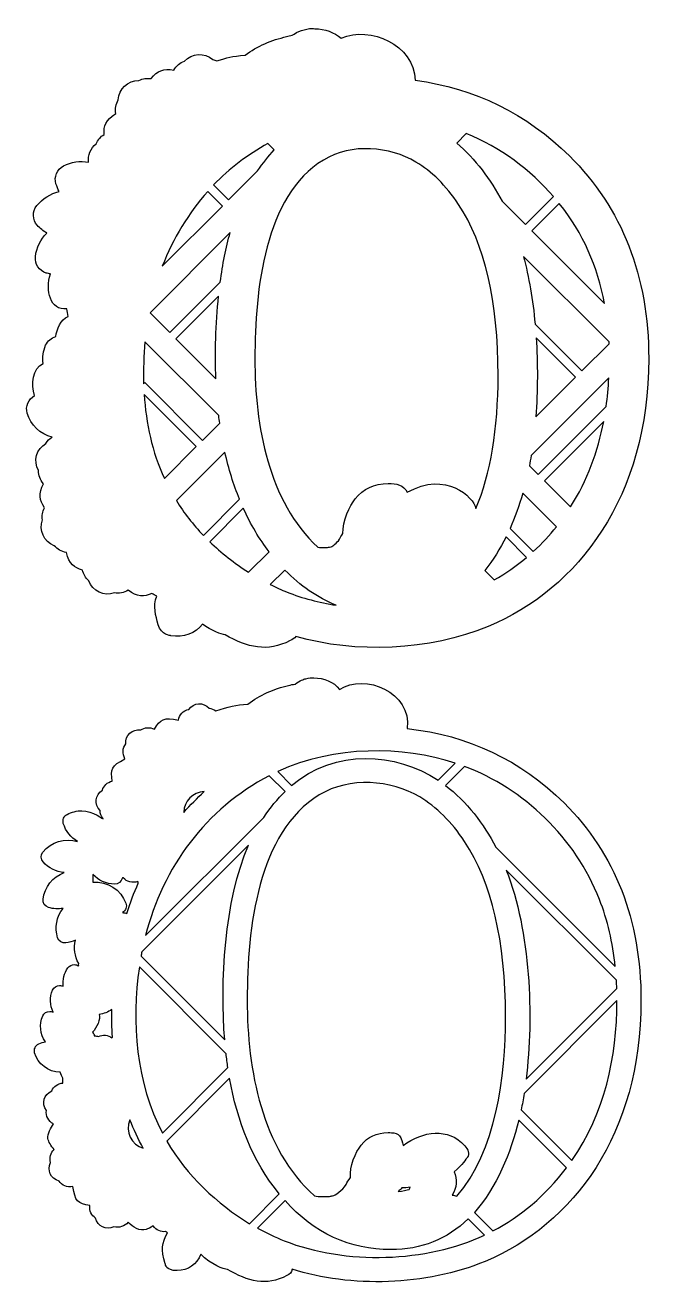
# Model space of a CAD drawing. Header units: millimetres. Extents: x -471 to 1551, y -2688 to 316.
# Drawn here: x -113.4 to 16.8, y -1457 to -1193.4 of the extents above; entities that cross this region are included whole.
import ezdxf

# ---------------------------------------------------------------- set-up
doc = ezdxf.new("R2010")
doc.units = ezdxf.units.MM
doc.header["$MEASUREMENT"] = 0
doc.layers.add('Layer 1', color=7, linetype='Continuous')

msp = doc.modelspace()

# ---------------------------------------------------------------- linework, layer by layer
at = {"layer": 'Layer 1', "color": 250}
for points, knots in [([(0.2059, -1220.7289), (-8.7324, -1211.8827), (-19.5506, -1206.5565), (-31.9722, -1204.9163), (-31.9722, -1204.9163), (-32.2671, -1197.4707), (-41.3529, -1193.4347), (-47.4346, -1196.1622), (-47.4346, -1196.1622), (-48.8537, -1194.909), (-50.8257, -1194.1903), (-52.9451, -1194.1534), (-52.9451, -1194.1534), (-53.1478, -1194.1165), (-53.3505, -1194.0981), (-53.5532, -1194.0981), (-53.5532, -1194.0981), (-54.1798, -1194.0981), (-55.046, -1194.3192), (-55.7279, -1194.5219), (-55.7279, -1194.5219), (-56.3914, -1194.7062), (-57.1839, -1195.2038), (-57.6446, -1195.5355), (-57.6446, -1195.5355), (-58.0869, -1195.6092), (-58.474, -1195.683), (-58.8426, -1195.812), (-58.8426, -1195.812), (-61.9387, -1196.4939), (-64.9244, -1197.8209), (-67.5045, -1199.6638), (-67.5045, -1199.6638), (-70.2873, -1199.9218), (-71.2457, -1200.2167), (-73.402, -1200.8802), (-73.402, -1200.8802), (-73.6784, -1200.7512), (-73.9549, -1200.659), (-74.2498, -1200.5853), (-74.2498, -1200.5853), (-76.019, -1199.0741), (-78.5807, -1199.2216), (-80.1656, -1200.9355), (-80.1656, -1200.9355), (-81.0687, -1201.2488), (-81.8612, -1201.8754), (-82.3957, -1202.7784), (-82.3957, -1202.7784), (-84.5151, -1202.4836), (-85.8051, -1202.8706), (-87.0952, -1204.5661), (-87.0952, -1204.5661), (-87.9798, -1204.4371), (-88.8645, -1204.5846), (-89.6385, -1204.9716), (-89.6385, -1204.9716), (-92.0159, -1204.9531), (-93.8405, -1206.7593), (-93.9511, -1209.0261), (-93.9511, -1209.0261), (-94.4671, -1209.8922), (-94.633, -1210.9059), (-94.4856, -1211.8826), (-94.4856, -1211.8826), (-96.6787, -1213.2649), (-97.0104, -1214.5181), (-96.8998, -1216.2321), (-96.8998, -1216.2321), (-97.6923, -1216.7112), (-98.2636, -1217.3931), (-98.5954, -1218.1856), (-98.5954, -1218.1856), (-99.7565, -1219.1439), (-100.3278, -1220.5815), (-100.1435, -1222.0374), (-100.1435, -1222.0374), (-101.9127, -1221.6319), (-103.8478, -1222.0006), (-105.3775, -1222.793), (-105.3775, -1222.793), (-106.7597, -1223.5118), (-107.4232, -1225.0967), (-106.9624, -1226.5711), (-106.9624, -1226.5711), (-106.7781, -1227.1241), (-106.557, -1227.6769), (-106.2805, -1228.1745), (-106.2805, -1228.1745), (-108.1234, -1228.58), (-109.7637, -1229.6121), (-110.9801, -1231.1048), (-110.9801, -1231.1048), (-111.9384, -1232.3212), (-111.9015, -1234.0352), (-110.8695, -1235.1963), (-110.8695, -1235.1963), (-110.2982, -1235.8413), (-109.6347, -1236.3942), (-108.8975, -1236.8365), (-108.8975, -1236.8365), (-110.1876, -1238.1266), (-111.0354, -1239.859), (-111.2565, -1241.7572), (-111.2565, -1241.7572), (-111.4408, -1243.3053), (-110.4825, -1244.7429), (-108.9897, -1245.1667), (-108.9897, -1245.1667), (-108.6948, -1245.2589), (-108.4184, -1245.3142), (-108.1235, -1245.3694), (-108.1235, -1245.3694), (-109.2293, -1248.742), (-108.2157, -1253.1098), (-104.6772, -1252.6307), (-104.6772, -1252.6307), (-104.6403, -1253.1652), (-104.5482, -1253.6996), (-104.4007, -1254.2156), (-104.4007, -1254.2156), (-105.9673, -1254.8606), (-106.7966, -1256.9248), (-107.0177, -1258.436), (-107.0177, -1258.436), (-107.9577, -1258.6756), (-108.7317, -1259.3391), (-109.1371, -1260.2606), (-109.1371, -1260.2606), (-109.6531, -1261.4585), (-109.8191, -1262.767), (-109.6531, -1264.0387), (-109.6531, -1264.0387), (-111.8279, -1265.0708), (-112.1965, -1268.4803), (-111.4224, -1270.7655), (-111.4224, -1270.7655), (-112.7309, -1271.4658), (-113.3759, -1272.9955), (-112.9705, -1274.433), (-112.9705, -1274.433), (-112.2517, -1276.9394), (-110.2429, -1278.8192), (-107.7733, -1279.409), (-107.7733, -1279.409), (-108.3078, -1279.7592), (-108.7316, -1280.2015), (-109.0634, -1280.736), (-109.0634, -1280.736), (-111.0353, -1281.9339), (-111.7357, -1284.3666), (-110.6299, -1286.4307), (-110.6299, -1286.4307), (-110.6115, -1287.389), (-110.2798, -1288.3289), (-109.5794, -1289.1582), (-109.5794, -1289.1582), (-110.6115, -1291.2593), (-110.4641, -1292.5677), (-109.3768, -1294.1711), (-109.3768, -1294.1711), (-109.8006, -1294.9821), (-109.9297, -1295.8667), (-109.8006, -1296.7144), (-109.8006, -1296.7144), (-110.5562, -1298.8892), (-109.5241, -1301.2297), (-107.331, -1302.0959), (-107.331, -1302.0959), (-106.7044, -1302.833), (-105.8198, -1303.3491), (-104.7877, -1303.4965), (-104.7877, -1303.4965), (-104.198, -1305.9477), (-103.1475, -1306.7217), (-101.4335, -1307.1824), (-101.4335, -1307.1824), (-101.2308, -1308.0671), (-100.7701, -1308.8411), (-100.1251, -1309.4125), (-100.1251, -1309.4125), (-99.2772, -1311.6238), (-96.955, -1312.7296), (-94.7434, -1311.974), (-94.7434, -1311.974), (-93.8035, -1312.1214), (-92.8267, -1311.9555), (-91.9237, -1311.421), (-91.9237, -1311.421), (-89.9886, -1312.8217), (-88.5327, -1312.8217), (-86.9477, -1312.066), (-86.9477, -1312.066), (-86.6344, -1312.3057), (-86.3027, -1312.4899), (-85.9341, -1312.619), (-85.9341, -1312.619), (-86.745, -1314.8121), (-86.1552, -1316.6551), (-85.6392, -1318.627), (-85.6392, -1318.627), (-85.0126, -1320.728), (-83.0222, -1320.8754), (-82.9854, -1320.8939), (-82.9854, -1320.8939), (-80.2946, -1321.373), (-77.8803, -1320.3963), (-76.3507, -1318.4612), (-76.3507, -1318.4612), (-74.5261, -1319.8249), (-72.4436, -1320.6359), (-71.6511, -1320.7464), (-71.6511, -1320.7464), (-67.0253, -1323.3266), (-62.8786, -1324.4139), (-58.1053, -1321.9259), (-58.1053, -1321.9259), (-57.6262, -1321.7416), (-57.2023, -1321.4467), (-56.8706, -1321.0597), (-56.8706, -1321.0597), (-44.5412, -1324.6351), (-28.9681, -1324.0637), (-16.7677, -1318.9772), (-16.7677, -1318.9772), (2.0305, -1311.163), (16.7557, -1291.8488), (16.7557, -1263.0433), (16.7557, -1263.0433), (16.7557, -1245.8485), (11.19, -1231.6024), (0.2059, -1220.7289)], [0, 0, 0, 0, 0.01694915, 0.01694915, 0.01694915, 0.01694915, 0.03389831, 0.03389831, 0.03389831, 0.03389831, 0.05084746, 0.05084746, 0.05084746, 0.05084746, 0.06779661, 0.06779661, 0.06779661, 0.06779661, 0.08474576, 0.08474576, 0.08474576, 0.08474576, 0.10169492, 0.10169492, 0.10169492, 0.10169492, 0.11864407, 0.11864407, 0.11864407, 0.11864407, 0.13559322, 0.13559322, 0.13559322, 0.13559322, 0.15254237, 0.15254237, 0.15254237, 0.15254237, 0.16949153, 0.16949153, 0.16949153, 0.16949153, 0.18644068, 0.18644068, 0.18644068, 0.18644068, 0.20338983, 0.20338983, 0.20338983, 0.20338983, 0.22033898, 0.22033898, 0.22033898, 0.22033898, 0.23728814, 0.23728814, 0.23728814, 0.23728814, 0.25423729, 0.25423729, 0.25423729, 0.25423729, 0.27118644, 0.27118644, 0.27118644, 0.27118644, 0.28813559, 0.28813559, 0.28813559, 0.28813559, 0.30508475, 0.30508475, 0.30508475, 0.30508475, 0.3220339, 0.3220339, 0.3220339, 0.3220339, 0.33898305, 0.33898305, 0.33898305, 0.33898305, 0.3559322, 0.3559322, 0.3559322, 0.3559322, 0.37288136, 0.37288136, 0.37288136, 0.37288136, 0.38983051, 0.38983051, 0.38983051, 0.38983051, 0.40677966, 0.40677966, 0.40677966, 0.40677966, 0.42372881, 0.42372881, 0.42372881, 0.42372881, 0.44067797, 0.44067797, 0.44067797, 0.44067797, 0.45762712, 0.45762712, 0.45762712, 0.45762712, 0.47457627, 0.47457627, 0.47457627, 0.47457627, 0.49152542, 0.49152542, 0.49152542, 0.49152542, 0.50847458, 0.50847458, 0.50847458, 0.50847458, 0.52542373, 0.52542373, 0.52542373, 0.52542373, 0.54237288, 0.54237288, 0.54237288, 0.54237288, 0.55932203, 0.55932203, 0.55932203, 0.55932203, 0.57627119, 0.57627119, 0.57627119, 0.57627119, 0.59322034, 0.59322034, 0.59322034, 0.59322034, 0.61016949, 0.61016949, 0.61016949, 0.61016949, 0.62711864, 0.62711864, 0.62711864, 0.62711864, 0.6440678, 0.6440678, 0.6440678, 0.6440678, 0.66101695, 0.66101695, 0.66101695, 0.66101695, 0.6779661, 0.6779661, 0.6779661, 0.6779661, 0.69491525, 0.69491525, 0.69491525, 0.69491525, 0.71186441, 0.71186441, 0.71186441, 0.71186441, 0.72881356, 0.72881356, 0.72881356, 0.72881356, 0.74576271, 0.74576271, 0.74576271, 0.74576271, 0.76271186, 0.76271186, 0.76271186, 0.76271186, 0.77966102, 0.77966102, 0.77966102, 0.77966102, 0.79661017, 0.79661017, 0.79661017, 0.79661017, 0.81355932, 0.81355932, 0.81355932, 0.81355932, 0.83050847, 0.83050847, 0.83050847, 0.83050847, 0.84745763, 0.84745763, 0.84745763, 0.84745763, 0.86440678, 0.86440678, 0.86440678, 0.86440678, 0.88135593, 0.88135593, 0.88135593, 0.88135593, 0.89830508, 0.89830508, 0.89830508, 0.89830508, 0.91525424, 0.91525424, 0.91525424, 0.91525424, 0.93220339, 0.93220339, 0.93220339, 0.93220339, 0.94915254, 0.94915254, 0.94915254, 0.94915254, 0.96610169, 0.96610169, 0.96610169, 0.96610169, 1, 1, 1, 1]), ([(-21.3383, -1216.0662), (-14.2245, -1218.9228), (-7.9215, -1223.6408), (-3.0929, -1229.225), (-3.0929, -1229.225), (-3.0929, -1229.225), (-8.9351, -1235.0672), (-8.9351, -1235.0672), (-8.9351, -1235.0672), (-8.9351, -1235.0672), (-13.8559, -1230.1465), (-13.8559, -1230.1465), (-13.8559, -1230.1465), (-16.2149, -1225.668), (-19.4769, -1221.3371), (-23.3102, -1218.0566), (-23.3102, -1218.0566), (-23.3102, -1218.0566), (-21.3383, -1216.0662), (-21.3383, -1216.0662)], [0, 0, 0, 0, 0.16666667, 0.16666667, 0.16666667, 0.16666667, 0.33333333, 0.33333333, 0.33333333, 0.33333333, 0.5, 0.5, 0.5, 0.5, 0.66666667, 0.66666667, 0.66666667, 0.66666667, 1, 1, 1, 1]), ([(-62.7312, -1218.1303), (-62.7312, -1218.1303), (-61.4043, -1219.4572), (-61.4043, -1219.4572), (-61.4043, -1219.4572), (-62.6207, -1220.7657), (-63.7817, -1222.2401), (-64.8691, -1223.8435), (-64.8691, -1223.8435), (-64.8691, -1223.8435), (-70.9324, -1229.9068), (-70.9324, -1229.9068), (-70.9324, -1229.9068), (-70.9324, -1229.9068), (-74.0654, -1226.7738), (-74.0654, -1226.7738), (-74.0654, -1226.7738), (-70.7297, -1223.3459), (-66.9332, -1220.434), (-62.7312, -1218.1303)], [0, 0, 0, 0, 0.16666667, 0.16666667, 0.16666667, 0.16666667, 0.33333333, 0.33333333, 0.33333333, 0.33333333, 0.5, 0.5, 0.5, 0.5, 0.66666667, 0.66666667, 0.66666667, 0.66666667, 1, 1, 1, 1]), ([(-33.6492, -1290.9457), (-34.4233, -1289.3792), (-35.8976, -1289.1028), (-37.6485, -1289.1028), (-37.6485, -1289.1028), (-40.5235, -1289.1028), (-42.9009, -1290.227), (-44.5043, -1292.328), (-44.5043, -1292.328), (-45.6285, -1293.8024), (-47.1582, -1296.8432), (-47.1029, -1299.5893), (-47.1029, -1299.5893), (-47.3793, -1299.9763), (-47.6189, -1300.3633), (-47.7848, -1300.7687), (-47.7848, -1300.7687), (-48.393, -1301.5428), (-49.1854, -1302.1694), (-49.4987, -1302.3168), (-49.4987, -1302.3168), (-50.3097, -1302.4274), (-49.7383, -1302.4827), (-50.8625, -1302.4827), (-50.8625, -1302.4827), (-51.3601, -1302.4827), (-51.8393, -1302.4642), (-52.3184, -1302.409), (-52.3184, -1302.409), (-62.6391, -1292.7887), (-65.4403, -1277.1604), (-65.4403, -1263.0433), (-65.4403, -1263.0433), (-65.4403, -1248.6314), (-63.4131, -1229.0222), (-51.1574, -1221.5766), (-51.1574, -1221.5766), (-45.223, -1217.9645), (-37.3536, -1218.7753), (-31.8247, -1222.0005), (-31.8247, -1222.0005), (-28.5627, -1223.9172), (-25.577, -1226.8844), (-22.96, -1230.8282), (-22.96, -1230.8282), (-17.468, -1239.0663), (-14.6851, -1251.0824), (-14.6851, -1266.5449), (-14.6851, -1266.5449), (-14.6851, -1277.7501), (-16.2332, -1287.0755), (-19.3109, -1294.3368), (-19.3109, -1294.3368), (-19.8271, -1291.9594), (-25.5218, -1286.3568), (-33.6492, -1290.9457)], [0, 0, 0, 0, 0.06666667, 0.06666667, 0.06666667, 0.06666667, 0.13333333, 0.13333333, 0.13333333, 0.13333333, 0.2, 0.2, 0.2, 0.2, 0.26666667, 0.26666667, 0.26666667, 0.26666667, 0.33333333, 0.33333333, 0.33333333, 0.33333333, 0.4, 0.4, 0.4, 0.4, 0.46666667, 0.46666667, 0.46666667, 0.46666667, 0.53333333, 0.53333333, 0.53333333, 0.53333333, 0.6, 0.6, 0.6, 0.6, 0.66666667, 0.66666667, 0.66666667, 0.66666667, 0.73333333, 0.73333333, 0.73333333, 0.73333333, 0.8, 0.8, 0.8, 0.8, 0.86666667, 0.86666667, 0.86666667, 0.86666667, 1, 1, 1, 1]), ([(-75.3002, -1228.1376), (-75.3002, -1228.1376), (-72.2225, -1231.2153), (-72.2225, -1231.2153), (-72.2225, -1231.2153), (-72.2225, -1231.2153), (-84.7731, -1243.7659), (-84.7731, -1243.7659), (-84.7731, -1243.7659), (-82.5246, -1237.9606), (-79.3179, -1232.6713), (-75.3002, -1228.1376)], [0, 0, 0, 0, 0.25, 0.25, 0.25, 0.25, 0.5, 0.5, 0.5, 0.5, 1, 1, 1, 1]), ([(7.5041, -1251.5064), (7.5041, -1251.5064), (-7.6267, -1236.3757), (-7.6267, -1236.3757), (-7.6267, -1236.3757), (-7.6267, -1236.3757), (-1.9135, -1230.6625), (-1.9135, -1230.6625), (-1.9135, -1230.6625), (3.0994, -1236.8917), (6.0666, -1243.8212), (7.5041, -1251.5064)], [0, 0, 0, 0, 0.25, 0.25, 0.25, 0.25, 0.5, 0.5, 0.5, 0.5, 1, 1, 1, 1]), ([(-70.6007, -1236.7074), (-71.4853, -1239.8588), (-72.1856, -1243.3236), (-72.6832, -1247.0648), (-72.6832, -1247.0648), (-72.6832, -1247.0648), (-83.2065, -1257.5881), (-83.2065, -1257.5881), (-83.2065, -1257.5881), (-83.2065, -1257.5881), (-87.3348, -1253.4599), (-87.3348, -1253.4599), (-87.3348, -1253.4599), (-87.3348, -1253.4599), (-70.6007, -1236.7074), (-70.6007, -1236.7074)], [0, 0, 0, 0, 0.2, 0.2, 0.2, 0.2, 0.4, 0.4, 0.4, 0.4, 0.6, 0.6, 0.6, 0.6, 1, 1, 1, 1]), ([(8.4624, -1259.9287), (8.4624, -1259.9287), (2.7861, -1265.605), (2.7861, -1265.605), (2.7861, -1265.605), (2.7861, -1265.605), (-6.9632, -1255.8557), (-6.9632, -1255.8557), (-6.9632, -1255.8557), (-7.424, -1250.7507), (-8.2348, -1246.0143), (-9.3959, -1241.7018), (-9.3959, -1241.7018), (-9.3959, -1241.7018), (8.4624, -1259.5601), (8.4624, -1259.5601), (8.4624, -1259.5601), (8.4624, -1259.6707), (8.4624, -1259.7997), (8.4624, -1259.9287)], [0, 0, 0, 0, 0.16666667, 0.16666667, 0.16666667, 0.16666667, 0.33333333, 0.33333333, 0.33333333, 0.33333333, 0.5, 0.5, 0.5, 0.5, 0.66666667, 0.66666667, 0.66666667, 0.66666667, 1, 1, 1, 1]), ([(-73.5862, -1267.2268), (-73.5862, -1267.2268), (-81.9164, -1258.8966), (-81.9164, -1258.8966), (-81.9164, -1258.8966), (-81.9164, -1258.8966), (-73.0334, -1250.0135), (-73.0334, -1250.0135), (-73.0334, -1250.0135), (-73.6231, -1255.6899), (-73.789, -1262.0665), (-73.5862, -1267.2268)], [0, 0, 0, 0, 0.25, 0.25, 0.25, 0.25, 0.5, 0.5, 0.5, 0.5, 1, 1, 1, 1]), ([(-88.3852, -1259.5417), (-88.3852, -1259.5417), (-72.9965, -1274.9304), (-72.9965, -1274.9304), (-72.9965, -1274.9304), (-72.9412, -1275.4649), (-72.8675, -1275.9993), (-72.7938, -1276.5338), (-72.7938, -1276.5338), (-72.7938, -1276.5338), (-76.3692, -1280.1091), (-76.3692, -1280.1091), (-76.3692, -1280.1091), (-76.3692, -1280.1091), (-88.4405, -1268.0377), (-88.4405, -1268.0377), (-88.4405, -1268.0377), (-88.4405, -1268.0377), (-88.6802, -1268.2773), (-88.6802, -1268.2773), (-88.6802, -1268.2773), (-88.7539, -1265.2917), (-88.6432, -1262.3245), (-88.3852, -1259.5417)], [0, 0, 0, 0, 0.14285714, 0.14285714, 0.14285714, 0.14285714, 0.28571429, 0.28571429, 0.28571429, 0.28571429, 0.42857143, 0.42857143, 0.42857143, 0.42857143, 0.57142857, 0.57142857, 0.57142857, 0.57142857, 0.71428571, 0.71428571, 0.71428571, 0.71428571, 1, 1, 1, 1]), ([(-6.742, -1258.6755), (-6.742, -1258.6755), (1.4776, -1266.8951), (1.4776, -1266.8951), (1.4776, -1266.8951), (1.4776, -1266.8951), (-6.8158, -1275.1885), (-6.8158, -1275.1885), (-6.8158, -1275.1885), (-6.4103, -1269.8254), (-6.3919, -1264.0201), (-6.742, -1258.6755)], [0, 0, 0, 0, 0.25, 0.25, 0.25, 0.25, 0.5, 0.5, 0.5, 0.5, 1, 1, 1, 1]), ([(-8.1611, -1285.4169), (-8.0321, -1284.7165), (-7.9031, -1283.9978), (-7.7741, -1283.279), (-7.7741, -1283.279), (-7.7741, -1283.279), (8.4255, -1267.0793), (8.4255, -1267.0793), (8.4255, -1267.0793), (8.3149, -1269.125), (8.1307, -1271.1154), (7.8542, -1273.069), (7.8542, -1273.069), (7.8542, -1273.069), (-6.3366, -1287.2598), (-6.3366, -1287.2598), (-6.3366, -1287.2598), (-6.3366, -1287.2598), (-8.1611, -1285.4169), (-8.1611, -1285.4169)], [0, 0, 0, 0, 0.16666667, 0.16666667, 0.16666667, 0.16666667, 0.33333333, 0.33333333, 0.33333333, 0.33333333, 0.5, 0.5, 0.5, 0.5, 0.66666667, 0.66666667, 0.66666667, 0.66666667, 1, 1, 1, 1]), ([(-84.3307, -1288.0707), (-86.8925, -1282.5603), (-88.1825, -1276.5338), (-88.5695, -1270.5073), (-88.5695, -1270.5073), (-88.5695, -1270.5073), (-77.6776, -1281.3992), (-77.6776, -1281.3992), (-77.6776, -1281.3992), (-77.6776, -1281.3992), (-84.3307, -1288.0707), (-84.3307, -1288.0707)], [0, 0, 0, 0, 0.25, 0.25, 0.25, 0.25, 0.5, 0.5, 0.5, 0.5, 1, 1, 1, 1]), ([(0.4271, -1294.0051), (0.4271, -1294.0051), (-5.0281, -1288.5499), (-5.0281, -1288.5499), (-5.0281, -1288.5499), (-5.0281, -1288.5499), (7.3566, -1276.1652), (7.3566, -1276.1652), (7.3566, -1276.1652), (6.1403, -1282.4865), (3.9656, -1288.4209), (0.4271, -1294.0051)], [0, 0, 0, 0, 0.25, 0.25, 0.25, 0.25, 0.5, 0.5, 0.5, 0.5, 1, 1, 1, 1]), ([(-81.8427, -1292.6966), (-81.8427, -1292.6966), (-71.7064, -1282.5603), (-71.7064, -1282.5603), (-71.7064, -1282.5603), (-70.9324, -1286.0803), (-69.9003, -1289.3608), (-68.6471, -1292.4201), (-68.6471, -1292.4201), (-68.6471, -1292.4201), (-76.1848, -1299.9579), (-76.1848, -1299.9579), (-76.1848, -1299.9579), (-78.3411, -1297.7094), (-80.2393, -1295.2767), (-81.8427, -1292.6966)], [0, 0, 0, 0, 0.2, 0.2, 0.2, 0.2, 0.4, 0.4, 0.4, 0.4, 0.6, 0.6, 0.6, 0.6, 1, 1, 1, 1]), ([(-7.3502, -1303.3304), (-7.3502, -1303.3304), (-12.1788, -1298.4835), (-12.1788, -1298.4835), (-12.1788, -1298.4835), (-11.1652, -1296.1982), (-10.2805, -1293.7655), (-9.5249, -1291.1669), (-9.5249, -1291.1669), (-9.5249, -1291.1669), (-2.5216, -1298.1702), (-2.5216, -1298.1702), (-2.5216, -1298.1702), (-3.9223, -1299.9026), (-5.4704, -1301.598), (-7.3502, -1303.3304)], [0, 0, 0, 0, 0.2, 0.2, 0.2, 0.2, 0.4, 0.4, 0.4, 0.4, 0.6, 0.6, 0.6, 0.6, 1, 1, 1, 1]), ([(-66.7673, -1307.6614), (-69.7345, -1305.7632), (-72.4805, -1303.5516), (-74.8764, -1301.2663), (-74.8764, -1301.2663), (-74.8764, -1301.2663), (-67.8731, -1294.2631), (-67.8731, -1294.2631), (-67.8731, -1294.2631), (-66.3065, -1297.7279), (-64.5189, -1300.6766), (-62.4732, -1303.3673), (-62.4732, -1303.3673), (-62.4732, -1303.3673), (-66.7673, -1307.6614), (-66.7673, -1307.6614)], [0, 0, 0, 0, 0.2, 0.2, 0.2, 0.2, 0.4, 0.4, 0.4, 0.4, 0.6, 0.6, 0.6, 0.6, 1, 1, 1, 1]), ([(-17.468, -1307.2744), (-15.6803, -1305.0628), (-14.2613, -1302.7223), (-13.0265, -1300.2527), (-13.0265, -1300.2527), (-13.0265, -1300.2527), (-8.7324, -1304.5468), (-8.7324, -1304.5468), (-8.7324, -1304.5468), (-10.8518, -1306.3345), (-13.1002, -1307.9195), (-15.496, -1309.2464), (-15.496, -1309.2464), (-15.496, -1309.2464), (-17.468, -1307.2744), (-17.468, -1307.2744)], [0, 0, 0, 0, 0.2, 0.2, 0.2, 0.2, 0.4, 0.4, 0.4, 0.4, 0.6, 0.6, 0.6, 0.6, 1, 1, 1, 1]), ([(-58.732, -1311.7897), (-59.9114, -1311.3289), (-61.0725, -1310.8129), (-62.2336, -1310.2231), (-62.2336, -1310.2231), (-62.2336, -1310.2231), (-59.1927, -1307.1822), (-59.1927, -1307.1822), (-59.1927, -1307.1822), (-55.9675, -1310.4996), (-52.3922, -1312.9507), (-48.5036, -1314.5357), (-48.5036, -1314.5357), (-52.0604, -1313.9827), (-55.4884, -1313.0797), (-58.732, -1311.7897)], [0, 0, 0, 0, 0.2, 0.2, 0.2, 0.2, 0.4, 0.4, 0.4, 0.4, 0.6, 0.6, 0.6, 0.6, 1, 1, 1, 1]), ([(-0.9182, -1355.8235), (-9.9488, -1346.8667), (-20.9512, -1341.6511), (-33.6308, -1340.2873), (-33.6308, -1340.2873), (-32.6725, -1332.6943), (-42.4955, -1328.6398), (-47.7663, -1332.1046), (-47.7663, -1332.1046), (-49.001, -1330.4828), (-51.0651, -1329.7087), (-53.1293, -1329.7087), (-53.1293, -1329.7087), (-53.6453, -1329.5797), (-54.1614, -1329.7087), (-54.8064, -1329.8746), (-54.8064, -1329.8746), (-55.3224, -1330.0036), (-56.0228, -1330.1879), (-57.0364, -1331.0172), (-57.0364, -1331.0172), (-57.4419, -1331.054), (-57.9763, -1331.1462), (-58.4186, -1331.2936), (-58.4186, -1331.2936), (-61.4964, -1331.9571), (-64.4267, -1333.284), (-66.9332, -1335.1639), (-66.9332, -1335.1639), (-69.3474, -1335.3297), (-71.043, -1335.6984), (-73.6047, -1336.583), (-73.6047, -1336.583), (-74.0101, -1336.2697), (-74.4893, -1336.0854), (-75.0053, -1336.0485), (-75.0053, -1336.0485), (-76.2217, -1334.7031), (-78.2121, -1334.8137), (-79.2626, -1336.2881), (-79.2626, -1336.2881), (-80.3868, -1336.5093), (-81.2161, -1337.4308), (-81.4188, -1338.555), (-81.4188, -1338.555), (-84.386, -1337.8362), (-85.2153, -1338.3154), (-86.4317, -1340.4164), (-86.4317, -1340.4164), (-87.4269, -1339.9188), (-88.4774, -1340.0109), (-89.2699, -1340.5822), (-89.2699, -1340.5822), (-91.0576, -1340.3242), (-92.5319, -1341.688), (-92.3845, -1343.4941), (-92.3845, -1343.4941), (-93.0848, -1344.3419), (-93.177, -1345.5398), (-92.5688, -1346.6087), (-92.5688, -1346.6087), (-95.4438, -1348.0647), (-95.5728, -1348.8387), (-95.2042, -1351.2345), (-95.2042, -1351.2345), (-96.2915, -1351.4925), (-97.0288, -1352.2482), (-97.2683, -1353.1696), (-97.2683, -1353.1696), (-98.8348, -1354.1464), (-99.0375, -1356.1183), (-97.7659, -1357.39), (-97.7659, -1357.39), (-97.7475, -1357.9982), (-97.5263, -1358.6064), (-97.084, -1359.104), (-97.084, -1359.104), (-96.8444, -1359.3804), (-99.3324, -1357.4453), (-101.5624, -1357.4453), (-101.5624, -1357.4453), (-102.6313, -1357.4453), (-103.6818, -1357.7033), (-104.6401, -1358.2009), (-104.6401, -1358.2009), (-105.3221, -1358.5511), (-105.6537, -1359.3435), (-105.4326, -1360.0991), (-105.4326, -1360.0991), (-104.9166, -1361.7209), (-103.866, -1363.0479), (-102.4839, -1363.8588), (-102.4839, -1363.8588), (-105.064, -1363.0663), (-107.9575, -1363.8772), (-109.7083, -1366.0888), (-109.7083, -1366.0888), (-110.1875, -1366.697), (-110.1691, -1367.5632), (-109.653, -1368.1345), (-109.653, -1368.1345), (-108.5104, -1369.4061), (-106.9438, -1370.2171), (-105.2667, -1370.3645), (-105.2667, -1370.3645), (-107.6073, -1371.2123), (-109.3582, -1373.3132), (-109.653, -1375.9303), (-109.653, -1375.9303), (-109.7452, -1376.7043), (-109.266, -1377.423), (-108.5288, -1377.6442), (-108.5288, -1377.6442), (-107.5151, -1377.939), (-106.4831, -1377.9943), (-105.4879, -1377.8285), (-105.4879, -1377.8285), (-106.8701, -1379.5793), (-107.2571, -1381.9014), (-106.6305, -1383.9472), (-106.6305, -1383.9472), (-106.4094, -1384.6843), (-105.6722, -1385.1635), (-104.9166, -1385.0529), (-104.9166, -1385.0529), (-104.1978, -1384.9608), (-103.5343, -1384.7581), (-102.9077, -1384.4816), (-102.9077, -1384.4816), (-103.2947, -1386.1034), (-103.0736, -1387.8174), (-102.2258, -1389.3286), (-102.2258, -1389.3286), (-102.2258, -1389.4944), (-102.2443, -1389.6787), (-102.2258, -1389.8446), (-102.2258, -1389.8446), (-102.5391, -1389.6787), (-102.7971, -1389.5681), (-103.1657, -1389.5681), (-103.1657, -1389.5681), (-103.6633, -1389.5681), (-104.161, -1389.8077), (-104.4742, -1390.2316), (-104.4742, -1390.2316), (-105.2667, -1391.3558), (-105.6168, -1392.7196), (-105.451, -1394.0834), (-105.451, -1394.0834), (-105.6906, -1394.0097), (-105.9486, -1393.9359), (-106.2066, -1393.9359), (-106.2066, -1393.9359), (-106.8332, -1393.9359), (-107.4045, -1394.3045), (-107.6625, -1394.8942), (-107.6625, -1394.8942), (-108.3075, -1396.4055), (-108.2338, -1398.0641), (-107.5704, -1399.4648), (-107.5704, -1399.4648), (-107.8468, -1399.3911), (-108.0495, -1399.3358), (-108.2707, -1399.3358), (-108.2707, -1399.3358), (-108.8973, -1399.3358), (-109.4686, -1399.7044), (-109.7266, -1400.2941), (-109.7266, -1400.2941), (-110.4823, -1402.0634), (-110.2796, -1404.0906), (-109.1737, -1405.6755), (-109.1737, -1405.6755), (-109.6529, -1405.7677), (-110.1136, -1405.9152), (-110.5743, -1406.1363), (-110.5743, -1406.1363), (-111.2746, -1406.4681), (-111.6248, -1407.2606), (-111.4221, -1407.9977), (-111.4221, -1407.9977), (-110.7586, -1410.3199), (-108.6208, -1412.0154), (-106.0775, -1412.0154), (-106.0775, -1412.0154), (-105.8932, -1412.513), (-105.7089, -1412.9368), (-105.5062, -1413.287), (-105.5062, -1413.287), (-105.5247, -1413.6003), (-105.5431, -1413.932), (-105.5247, -1414.3006), (-105.5247, -1414.3006), (-106.5568, -1414.3743), (-107.4598, -1414.9641), (-107.8468, -1415.9224), (-107.8468, -1415.9224), (-109.4871, -1416.6412), (-110.0399, -1418.5394), (-108.9711, -1420.0322), (-108.9711, -1420.0322), (-109.1369, -1421.1748), (-108.4919, -1422.2622), (-107.5151, -1422.8151), (-107.5151, -1422.8151), (-108.0128, -1423.5891), (-108.7499, -1424.9529), (-108.6394, -1425.8744), (-108.6394, -1425.8744), (-108.5472, -1426.5932), (-107.9759, -1427.4225), (-107.3493, -1428.1412), (-107.3493, -1428.1412), (-108.1049, -1428.8784), (-108.3998, -1429.9105), (-108.0865, -1430.8873), (-108.0865, -1430.8873), (-108.8974, -1432.4907), (-108.0865, -1434.3152), (-106.3172, -1434.7575), (-106.3172, -1434.7575), (-105.7459, -1435.679), (-104.6585, -1436.1581), (-103.4422, -1435.9186), (-103.4422, -1435.9186), (-102.9999, -1438.9042), (-102.4286, -1439.4571), (-99.9037, -1439.8994), (-99.9037, -1439.8994), (-100.0143, -1440.9867), (-99.5536, -1441.9451), (-98.7242, -1442.4796), (-98.7242, -1442.4796), (-98.3004, -1444.2488), (-96.4942, -1445.0966), (-94.8724, -1444.3041), (-94.8724, -1444.3041), (-93.8035, -1444.6359), (-92.6424, -1444.2304), (-91.9053, -1443.3642), (-91.9053, -1443.3642), (-90.8732, -1444.341), (-89.4726, -1445.3546), (-88.1456, -1444.857), (-88.1456, -1444.857), (-87.7586, -1444.728), (-87.2242, -1444.47), (-86.6528, -1444.1198), (-86.6528, -1444.1198), (-86.0262, -1445.0229), (-85.0494, -1445.4467), (-84.0911, -1445.3177), (-84.0911, -1445.3177), (-83.9621, -1445.4099), (-83.8331, -1445.502), (-83.7041, -1445.5757), (-83.7041, -1445.5757), (-84.9021, -1447.8241), (-85.0864, -1448.9115), (-84.1649, -1452.0629), (-84.1649, -1452.0629), (-84.0727, -1452.1551), (-84.1834, -1453.4636), (-81.64, -1453.4636), (-81.64, -1453.4636), (-79.3732, -1453.4636), (-77.5855, -1452.1182), (-76.7562, -1450.0541), (-76.7562, -1450.0541), (-74.6183, -1452.1919), (-71.8723, -1453.2424), (-71.172, -1453.224), (-71.172, -1453.224), (-66.8963, -1455.6935), (-63.0998, -1456.8178), (-58.7504, -1454.4956), (-58.7504, -1454.4956), (-58.1606, -1454.2929), (-57.7552, -1453.7953), (-57.6815, -1453.1871), (-57.6815, -1453.1871), (-45.4811, -1457.0389), (-29.7237, -1456.6888), (-17.3759, -1451.5284), (-17.3759, -1451.5284), (0.98, -1443.8617), (15.1339, -1425.0082), (15.1339, -1397.0505), (15.1339, -1397.0505), (15.1523, -1380.2427), (9.7525, -1366.4021), (-0.9182, -1355.8235)], [0, 0, 0, 0, 0.01351351, 0.01351351, 0.01351351, 0.01351351, 0.02702703, 0.02702703, 0.02702703, 0.02702703, 0.04054054, 0.04054054, 0.04054054, 0.04054054, 0.05405405, 0.05405405, 0.05405405, 0.05405405, 0.06756757, 0.06756757, 0.06756757, 0.06756757, 0.08108108, 0.08108108, 0.08108108, 0.08108108, 0.09459459, 0.09459459, 0.09459459, 0.09459459, 0.10810811, 0.10810811, 0.10810811, 0.10810811, 0.12162162, 0.12162162, 0.12162162, 0.12162162, 0.13513514, 0.13513514, 0.13513514, 0.13513514, 0.14864865, 0.14864865, 0.14864865, 0.14864865, 0.16216216, 0.16216216, 0.16216216, 0.16216216, 0.17567568, 0.17567568, 0.17567568, 0.17567568, 0.18918919, 0.18918919, 0.18918919, 0.18918919, 0.2027027, 0.2027027, 0.2027027, 0.2027027, 0.21621622, 0.21621622, 0.21621622, 0.21621622, 0.22972973, 0.22972973, 0.22972973, 0.22972973, 0.24324324, 0.24324324, 0.24324324, 0.24324324, 0.25675676, 0.25675676, 0.25675676, 0.25675676, 0.27027027, 0.27027027, 0.27027027, 0.27027027, 0.28378378, 0.28378378, 0.28378378, 0.28378378, 0.2972973, 0.2972973, 0.2972973, 0.2972973, 0.31081081, 0.31081081, 0.31081081, 0.31081081, 0.32432432, 0.32432432, 0.32432432, 0.32432432, 0.33783784, 0.33783784, 0.33783784, 0.33783784, 0.35135135, 0.35135135, 0.35135135, 0.35135135, 0.36486486, 0.36486486, 0.36486486, 0.36486486, 0.37837838, 0.37837838, 0.37837838, 0.37837838, 0.39189189, 0.39189189, 0.39189189, 0.39189189, 0.40540541, 0.40540541, 0.40540541, 0.40540541, 0.41891892, 0.41891892, 0.41891892, 0.41891892, 0.43243243, 0.43243243, 0.43243243, 0.43243243, 0.44594595, 0.44594595, 0.44594595, 0.44594595, 0.45945946, 0.45945946, 0.45945946, 0.45945946, 0.47297297, 0.47297297, 0.47297297, 0.47297297, 0.48648649, 0.48648649, 0.48648649, 0.48648649, 0.5, 0.5, 0.5, 0.5, 0.51351351, 0.51351351, 0.51351351, 0.51351351, 0.52702703, 0.52702703, 0.52702703, 0.52702703, 0.54054054, 0.54054054, 0.54054054, 0.54054054, 0.55405405, 0.55405405, 0.55405405, 0.55405405, 0.56756757, 0.56756757, 0.56756757, 0.56756757, 0.58108108, 0.58108108, 0.58108108, 0.58108108, 0.59459459, 0.59459459, 0.59459459, 0.59459459, 0.60810811, 0.60810811, 0.60810811, 0.60810811, 0.62162162, 0.62162162, 0.62162162, 0.62162162, 0.63513514, 0.63513514, 0.63513514, 0.63513514, 0.64864865, 0.64864865, 0.64864865, 0.64864865, 0.66216216, 0.66216216, 0.66216216, 0.66216216, 0.67567568, 0.67567568, 0.67567568, 0.67567568, 0.68918919, 0.68918919, 0.68918919, 0.68918919, 0.7027027, 0.7027027, 0.7027027, 0.7027027, 0.71621622, 0.71621622, 0.71621622, 0.71621622, 0.72972973, 0.72972973, 0.72972973, 0.72972973, 0.74324324, 0.74324324, 0.74324324, 0.74324324, 0.75675676, 0.75675676, 0.75675676, 0.75675676, 0.77027027, 0.77027027, 0.77027027, 0.77027027, 0.78378378, 0.78378378, 0.78378378, 0.78378378, 0.7972973, 0.7972973, 0.7972973, 0.7972973, 0.81081081, 0.81081081, 0.81081081, 0.81081081, 0.82432432, 0.82432432, 0.82432432, 0.82432432, 0.83783784, 0.83783784, 0.83783784, 0.83783784, 0.85135135, 0.85135135, 0.85135135, 0.85135135, 0.86486486, 0.86486486, 0.86486486, 0.86486486, 0.87837838, 0.87837838, 0.87837838, 0.87837838, 0.89189189, 0.89189189, 0.89189189, 0.89189189, 0.90540541, 0.90540541, 0.90540541, 0.90540541, 0.91891892, 0.91891892, 0.91891892, 0.91891892, 0.93243243, 0.93243243, 0.93243243, 0.93243243, 0.94594595, 0.94594595, 0.94594595, 0.94594595, 0.95945946, 0.95945946, 0.95945946, 0.95945946, 0.97297297, 0.97297297, 0.97297297, 0.97297297, 1, 1, 1, 1]), ([(-23.6604, -1347.5117), (-23.6604, -1347.5117), (-27.2173, -1351.0687), (-27.2173, -1351.0687), (-27.2173, -1351.0687), (-36.0451, -1345.208), (-48.6879, -1344.4525), (-57.7921, -1352.1745), (-57.7921, -1352.1745), (-57.7921, -1352.1745), (-60.6856, -1349.281), (-60.6856, -1349.281), (-60.6856, -1349.281), (-48.7431, -1343.7337), (-34.6445, -1343.918), (-23.6604, -1347.5117)], [0, 0, 0, 0, 0.2, 0.2, 0.2, 0.2, 0.4, 0.4, 0.4, 0.4, 0.6, 0.6, 0.6, 0.6, 1, 1, 1, 1]), ([(6.472, -1375.9671), (8.1491, -1380.2612), (9.2549, -1384.9608), (9.7709, -1389.992), (9.7709, -1389.992), (9.7709, -1389.992), (-15.146, -1365.0567), (-15.146, -1365.0567), (-15.146, -1365.0567), (-17.6708, -1360.2281), (-21.283, -1355.4917), (-25.6877, -1352.1376), (-25.6877, -1352.1376), (-25.6877, -1352.1376), (-21.7254, -1348.1752), (-21.7254, -1348.1752), (-21.7254, -1348.1752), (-9.3775, -1352.8195), (1.4407, -1363.0663), (6.472, -1375.9671)], [0, 0, 0, 0, 0.16666667, 0.16666667, 0.16666667, 0.16666667, 0.33333333, 0.33333333, 0.33333333, 0.33333333, 0.5, 0.5, 0.5, 0.5, 0.66666667, 0.66666667, 0.66666667, 0.66666667, 1, 1, 1, 1]), ([(-62.4364, -1350.1472), (-62.4364, -1350.1472), (-59.1559, -1353.4277), (-59.1559, -1353.4277), (-59.1559, -1353.4277), (-60.7408, -1354.9758), (-62.2336, -1356.7819), (-63.6158, -1358.846), (-63.6158, -1358.846), (-63.6158, -1358.846), (-88.2746, -1383.5048), (-88.2746, -1383.5048), (-88.2746, -1383.5048), (-84.6256, -1369.2956), (-75.7241, -1357.003), (-62.4364, -1350.1472)], [0, 0, 0, 0, 0.2, 0.2, 0.2, 0.2, 0.4, 0.4, 0.4, 0.4, 0.6, 0.6, 0.6, 0.6, 1, 1, 1, 1]), ([(-23.3287, -1437.909), (-23.642, -1437.8168), (-23.9553, -1437.7432), (-24.2502, -1437.6878), (-24.2502, -1437.6878), (-23.3102, -1436.1766), (-23.1629, -1434.4442), (-23.8816, -1432.804), (-23.8816, -1432.804), (-22.057, -1431.3664), (-21.3198, -1430.0948), (-21.154, -1429.8736), (-21.154, -1429.8736), (-20.5274, -1428.989), (-20.9513, -1428.1781), (-21.6516, -1427.3856), (-21.6516, -1427.3856), (-25.0426, -1423.5338), (-30.4425, -1424.271), (-34.4971, -1427.3672), (-34.4971, -1427.3672), (-34.6814, -1426.5194), (-34.9394, -1425.9481), (-35.0131, -1425.7638), (-35.0131, -1425.7638), (-35.2342, -1425.1556), (-35.7872, -1424.7502), (-36.4506, -1424.7133), (-36.4506, -1424.7133), (-36.7639, -1424.6765), (-37.0956, -1424.6396), (-37.6486, -1424.6396), (-37.6486, -1424.6396), (-40.0076, -1424.6396), (-41.9427, -1425.5427), (-43.2511, -1427.2382), (-43.2511, -1427.2382), (-44.4306, -1428.7678), (-45.7576, -1431.7534), (-45.4812, -1434.0203), (-45.4812, -1434.0203), (-45.9419, -1434.6101), (-46.2368, -1435.0524), (-46.3842, -1435.4947), (-46.3842, -1435.4947), (-47.2689, -1436.7111), (-48.6695, -1437.7984), (-49.2224, -1437.8352), (-49.2224, -1437.8352), (-49.4436, -1437.8537), (-49.6463, -1437.9089), (-49.849, -1437.9827), (-49.849, -1437.9827), (-50.8995, -1438.0564), (-51.9684, -1438.0195), (-53.0374, -1437.8537), (-53.0374, -1437.8537), (-64.0214, -1427.957), (-67.0438, -1411.6467), (-67.0438, -1396.9768), (-67.0438, -1396.9768), (-67.0438, -1381.8829), (-64.8323, -1361.9605), (-52.0053, -1354.1463), (-52.0053, -1354.1463), (-45.6286, -1350.2577), (-37.1326, -1350.9949), (-31.0508, -1354.5702), (-31.0508, -1354.5702), (-27.586, -1356.6159), (-24.4162, -1359.7489), (-21.6701, -1363.8772), (-21.6701, -1363.8772), (-16.0123, -1372.3917), (-13.1372, -1384.7026), (-13.1372, -1400.4784), (-13.1372, -1400.4784), (-13.1187, -1412.7711), (-15.1275, -1428.7311), (-23.3287, -1437.909)], [0, 0, 0, 0, 0.04761905, 0.04761905, 0.04761905, 0.04761905, 0.0952381, 0.0952381, 0.0952381, 0.0952381, 0.14285714, 0.14285714, 0.14285714, 0.14285714, 0.19047619, 0.19047619, 0.19047619, 0.19047619, 0.23809524, 0.23809524, 0.23809524, 0.23809524, 0.28571429, 0.28571429, 0.28571429, 0.28571429, 0.33333333, 0.33333333, 0.33333333, 0.33333333, 0.38095238, 0.38095238, 0.38095238, 0.38095238, 0.42857143, 0.42857143, 0.42857143, 0.42857143, 0.47619048, 0.47619048, 0.47619048, 0.47619048, 0.52380952, 0.52380952, 0.52380952, 0.52380952, 0.57142857, 0.57142857, 0.57142857, 0.57142857, 0.61904762, 0.61904762, 0.61904762, 0.61904762, 0.66666667, 0.66666667, 0.66666667, 0.66666667, 0.71428571, 0.71428571, 0.71428571, 0.71428571, 0.76190476, 0.76190476, 0.76190476, 0.76190476, 0.80952381, 0.80952381, 0.80952381, 0.80952381, 0.85714286, 0.85714286, 0.85714286, 0.85714286, 0.9047619, 0.9047619, 0.9047619, 0.9047619, 1, 1, 1, 1]), ([(-76.0005, -1353.4461), (-77.5118, -1354.8099), (-78.9493, -1356.2474), (-80.2946, -1357.777), (-80.2946, -1357.777), (-80.2762, -1355.4733), (-78.4332, -1353.5014), (-76.0005, -1353.4461)], [0, 0, 0, 0, 0.33333333, 0.33333333, 0.33333333, 0.33333333, 1, 1, 1, 1]), ([(-71.7433, -1405.2886), (-71.7433, -1405.2886), (-89.2146, -1387.8358), (-89.2146, -1387.8358), (-89.2146, -1387.8358), (-89.1592, -1387.5225), (-89.1039, -1387.1908), (-89.0302, -1386.8775), (-89.0302, -1386.8775), (-89.0302, -1386.8775), (-66.7489, -1364.5961), (-66.7489, -1364.5961), (-66.7489, -1364.5961), (-71.8723, -1376.2619), (-72.7016, -1393.5305), (-71.7433, -1405.2886)], [0, 0, 0, 0, 0.2, 0.2, 0.2, 0.2, 0.4, 0.4, 0.4, 0.4, 0.6, 0.6, 0.6, 0.6, 1, 1, 1, 1]), ([(-12.9896, -1369.8301), (-12.9896, -1369.8301), (10.0105, -1392.8302), (10.0105, -1392.8302), (10.0105, -1392.8302), (10.0474, -1393.4015), (10.0658, -1393.9545), (10.0842, -1394.5258), (10.0842, -1394.5258), (10.0842, -1394.5258), (-8.843, -1413.4529), (-8.843, -1413.4529), (-8.843, -1413.4529), (-7.2212, -1400.4047), (-7.9215, -1382.7308), (-12.9896, -1369.8301)], [0, 0, 0, 0, 0.2, 0.2, 0.2, 0.2, 0.4, 0.4, 0.4, 0.4, 0.6, 0.6, 0.6, 0.6, 1, 1, 1, 1]), ([(-93.0848, -1378.6947), (-92.366, -1378.2892), (-92.108, -1377.4599), (-92.366, -1376.7411), (-92.366, -1376.7411), (-93.4165, -1373.9214), (-96.2363, -1372.0968), (-99.2772, -1372.3733), (-99.2772, -1372.3733), (-99.2956, -1371.8573), (-99.2956, -1371.3044), (-99.2587, -1370.7699), (-99.2587, -1370.7699), (-98.0976, -1371.9494), (-96.5127, -1372.705), (-94.7434, -1372.7788), (-94.7434, -1372.7788), (-93.9878, -1372.8156), (-93.2875, -1372.318), (-93.1032, -1371.4518), (-93.1032, -1371.4518), (-93.0479, -1371.4518), (-92.9926, -1371.4703), (-92.9189, -1371.4703), (-92.9189, -1371.4703), (-92.1817, -1372.2996), (-91.039, -1372.5945), (-89.8964, -1372.2075), (-89.8964, -1372.2075), (-89.8596, -1372.3181), (-89.8227, -1372.4286), (-89.7858, -1372.5392), (-89.7858, -1372.5392), (-90.6889, -1374.5849), (-91.4997, -1376.7043), (-92.1817, -1378.879), (-92.1817, -1378.879), (-92.4766, -1378.8053), (-92.7715, -1378.7315), (-93.0848, -1378.6947)], [0, 0, 0, 0, 0.09090909, 0.09090909, 0.09090909, 0.09090909, 0.18181818, 0.18181818, 0.18181818, 0.18181818, 0.27272727, 0.27272727, 0.27272727, 0.27272727, 0.36363636, 0.36363636, 0.36363636, 0.36363636, 0.45454545, 0.45454545, 0.45454545, 0.45454545, 0.54545455, 0.54545455, 0.54545455, 0.54545455, 0.63636364, 0.63636364, 0.63636364, 0.63636364, 0.72727273, 0.72727273, 0.72727273, 0.72727273, 0.81818182, 0.81818182, 0.81818182, 0.81818182, 1, 1, 1, 1]), ([(-89.5647, -1390.0657), (-89.5647, -1390.0657), (-71.4668, -1408.1636), (-71.4668, -1408.1636), (-71.4668, -1408.1636), (-71.3562, -1409.1404), (-71.2272, -1410.1172), (-71.0798, -1411.0571), (-71.0798, -1411.0571), (-71.0798, -1411.0571), (-84.7546, -1424.7319), (-84.7546, -1424.7319), (-84.7546, -1424.7319), (-90.265, -1414.2638), (-91.2418, -1401.6211), (-89.5647, -1390.0657)], [0, 0, 0, 0, 0.2, 0.2, 0.2, 0.2, 0.4, 0.4, 0.4, 0.4, 0.6, 0.6, 0.6, 0.6, 1, 1, 1, 1]), ([(0.6851, -1430.4819), (0.6851, -1430.4819), (-9.8751, -1419.9217), (-9.8751, -1419.9217), (-9.8751, -1419.9217), (-9.6355, -1418.7975), (-9.4328, -1417.6549), (-9.2485, -1416.4938), (-9.2485, -1416.4938), (-9.2485, -1416.4938), (10.1211, -1397.0874), (10.1211, -1397.0874), (10.1211, -1397.0874), (10.1211, -1409.0298), (7.5594, -1420.5483), (0.6851, -1430.4819)], [0, 0, 0, 0, 0.2, 0.2, 0.2, 0.2, 0.4, 0.4, 0.4, 0.4, 0.6, 0.6, 0.6, 0.6, 1, 1, 1, 1]), ([(-95.2779, -1404.8463), (-96.1257, -1404.2565), (-97.1578, -1404.1275), (-98.0792, -1404.5883), (-98.0792, -1404.5883), (-98.3741, -1404.4961), (-98.669, -1404.4593), (-98.9638, -1404.4593), (-98.9638, -1404.4593), (-99.0192, -1404.1644), (-99.1297, -1403.9248), (-99.314, -1403.6852), (-99.314, -1403.6852), (-98.4294, -1402.7453), (-97.6185, -1400.976), (-97.9502, -1399.9624), (-97.9502, -1399.9624), (-96.9919, -1399.8518), (-96.0704, -1399.5017), (-95.2964, -1398.9303), (-95.2964, -1398.9303), (-95.3332, -1400.8654), (-95.2964, -1402.7268), (-95.1674, -1404.7172), (-95.1674, -1404.7172), (-95.2226, -1404.7541), (-95.2411, -1404.791), (-95.2779, -1404.8463)], [0, 0, 0, 0, 0.125, 0.125, 0.125, 0.125, 0.25, 0.25, 0.25, 0.25, 0.375, 0.375, 0.375, 0.375, 0.5, 0.5, 0.5, 0.5, 0.625, 0.625, 0.625, 0.625, 0.75, 0.75, 0.75, 0.75, 1, 1, 1, 1]), ([(-83.8515, -1426.4274), (-83.8515, -1426.4274), (-70.7297, -1413.3055), (-70.7297, -1413.3055), (-70.7297, -1413.3055), (-69.1447, -1422.1702), (-66.0301, -1430.4819), (-60.3538, -1437.4483), (-60.3538, -1437.4483), (-60.3538, -1437.4483), (-66.5462, -1443.659), (-66.5462, -1443.659), (-66.5462, -1443.659), (-73.3282, -1439.5492), (-79.668, -1433.615), (-83.8515, -1426.4274)], [0, 0, 0, 0, 0.2, 0.2, 0.2, 0.2, 0.4, 0.4, 0.4, 0.4, 0.6, 0.6, 0.6, 0.6, 1, 1, 1, 1]), ([(-91.5367, -1421.949), (-90.7443, -1424.0131), (-89.8043, -1426.0035), (-88.7539, -1427.9202), (-88.7539, -1427.9202), (-91.1866, -1427.2198), (-92.624, -1424.4738), (-91.5367, -1421.949)], [0, 0, 0, 0, 0.33333333, 0.33333333, 0.33333333, 0.33333333, 1, 1, 1, 1]), ([(-15.7726, -1445.1887), (-15.7726, -1445.1887), (-19.6428, -1441.3185), (-19.6428, -1441.3185), (-19.6428, -1441.3185), (-14.9617, -1436.1029), (-12.0314, -1428.8785), (-10.3911, -1422.0411), (-10.3911, -1422.0411), (-10.3911, -1422.0411), (-0.4392, -1431.9931), (-0.4392, -1431.9931), (-0.4392, -1431.9931), (-4.77, -1437.78), (-10.0594, -1442.1847), (-15.7726, -1445.1887)], [0, 0, 0, 0, 0.2, 0.2, 0.2, 0.2, 0.4, 0.4, 0.4, 0.4, 0.6, 0.6, 0.6, 0.6, 1, 1, 1, 1]), ([(-33.0042, -1436.0108), (-33.0964, -1436.1766), (-33.1701, -1436.3609), (-33.2438, -1436.5268), (-33.2438, -1436.5268), (-33.7783, -1436.6374), (-34.5339, -1436.8216), (-35.5476, -1436.9506), (-35.5476, -1436.9506), (-35.2711, -1436.711), (-35.0131, -1436.453), (-34.7551, -1436.195), (-34.7551, -1436.195), (-34.239, -1436.1951), (-33.6492, -1436.1214), (-33.0042, -1436.0108)], [0, 0, 0, 0, 0.2, 0.2, 0.2, 0.2, 0.4, 0.4, 0.4, 0.4, 0.6, 0.6, 0.6, 0.6, 1, 1, 1, 1]), ([(-59.3217, -1447.2344), (-61.22, -1446.4788), (-63.0814, -1445.5942), (-64.8875, -1444.599), (-64.8875, -1444.599), (-64.8875, -1444.599), (-59.1374, -1438.849), (-59.1374, -1438.849), (-59.1374, -1438.849), (-53.0741, -1445.6495), (-45.6469, -1449.0775), (-37.0403, -1449.0775), (-37.0403, -1449.0775), (-30.719, -1449.0775), (-25.3191, -1446.9212), (-20.9145, -1442.6455), (-20.9145, -1442.6455), (-20.9145, -1442.6455), (-17.505, -1446.055), (-17.505, -1446.055), (-17.505, -1446.055), (-29.5947, -1451.7497), (-46.4763, -1452.3026), (-59.3217, -1447.2344)], [0, 0, 0, 0, 0.14285714, 0.14285714, 0.14285714, 0.14285714, 0.28571429, 0.28571429, 0.28571429, 0.28571429, 0.42857143, 0.42857143, 0.42857143, 0.42857143, 0.57142857, 0.57142857, 0.57142857, 0.57142857, 0.71428571, 0.71428571, 0.71428571, 0.71428571, 1, 1, 1, 1])]:
    msp.add_open_spline(points, degree=3, knots=knots, dxfattribs=at)

doc.saveas('drawing.dxf')
